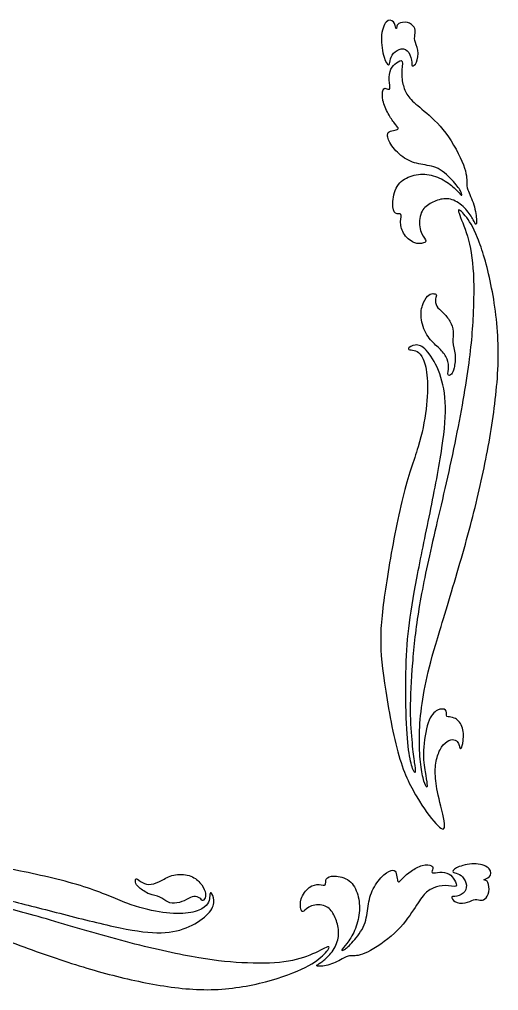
# Model space of a CAD drawing. Extents: x -9.5 to 9.2, y -1.7 to 27.8.
# Drawn here: x 2.85 to 9.2, y 0.06 to 12.93 of the extents above; entities that cross this region are included whole.
import ezdxf

# ---------------------------------------------------------------- set-up
doc = ezdxf.new("R2010")
doc.units = 0
doc.header["$MEASUREMENT"] = 0
doc.layers.add('LAYER_1', color=7, linetype='CONTINUOUS')

msp = doc.modelspace()

# ---------------------------------------------------------------- linework, layer by layer
at = {"layer": 'LAYER_1', "color": 250}
for points, knots in [([(8.05393, 12.36457), (8.05052, 12.39945), (8.03766, 12.45678), (8.01308, 12.49357), (8.01308, 12.49357), (7.9885, 12.53035), (7.95218, 12.5466), (7.91474, 12.54278), (7.91474, 12.54278), (7.8773, 12.53895), (7.83871, 12.51506), (7.81262, 12.48449), (7.81262, 12.48449), (7.78652, 12.45392), (7.77291, 12.41664), (7.76572, 12.3856), (7.76572, 12.3856), (7.75853, 12.35454), (7.75778, 12.32969), (7.74492, 12.33256), (7.74492, 12.33256), (7.73206, 12.33543), (7.70709, 12.36601), (7.68591, 12.43337), (7.68591, 12.43337), (7.66474, 12.50073), (7.64733, 12.60488), (7.65149, 12.69565), (7.65149, 12.69565), (7.65565, 12.78642), (7.68138, 12.86382), (7.7139, 12.8987), (7.7139, 12.8987), (7.74643, 12.93357), (7.78577, 12.92593), (7.80884, 12.90061), (7.80884, 12.90061), (7.83191, 12.87529), (7.83871, 12.83228), (7.84363, 12.81747), (7.84363, 12.81747), (7.84855, 12.80267), (7.85158, 12.81604), (7.85346, 12.83181), (7.85346, 12.83181), (7.85536, 12.84758), (7.85611, 12.86573), (7.88107, 12.8791), (7.88107, 12.8791), (7.90604, 12.89248), (7.95521, 12.90109), (7.9953, 12.89201), (7.9953, 12.89201), (8.03539, 12.88293), (8.06641, 12.85617), (8.08305, 12.83038), (8.08305, 12.83038), (8.09969, 12.80458), (8.10196, 12.77973), (8.09856, 12.75155), (8.09856, 12.75155), (8.09516, 12.72337), (8.08607, 12.69183), (8.09364, 12.65552), (8.09364, 12.65552), (8.1012, 12.61922), (8.12542, 12.57812), (8.13336, 12.52415), (8.13336, 12.52415), (8.1413, 12.47016), (8.13298, 12.40327), (8.11558, 12.36457), (8.11558, 12.36457), (8.09818, 12.32588), (8.0717, 12.31537), (8.06149, 12.31632), (8.06149, 12.31632), (8.05128, 12.31728), (8.05733, 12.3297), (8.05393, 12.36457)], [0, 0, 0, 0, 0.04761905, 0.04761905, 0.04761905, 0.04761905, 0.0952381, 0.0952381, 0.0952381, 0.0952381, 0.14285714, 0.14285714, 0.14285714, 0.14285714, 0.19047619, 0.19047619, 0.19047619, 0.19047619, 0.23809524, 0.23809524, 0.23809524, 0.23809524, 0.28571429, 0.28571429, 0.28571429, 0.28571429, 0.33333333, 0.33333333, 0.33333333, 0.33333333, 0.38095238, 0.38095238, 0.38095238, 0.38095238, 0.42857143, 0.42857143, 0.42857143, 0.42857143, 0.47619048, 0.47619048, 0.47619048, 0.47619048, 0.52380952, 0.52380952, 0.52380952, 0.52380952, 0.57142857, 0.57142857, 0.57142857, 0.57142857, 0.61904762, 0.61904762, 0.61904762, 0.61904762, 0.66666667, 0.66666667, 0.66666667, 0.66666667, 0.71428571, 0.71428571, 0.71428571, 0.71428571, 0.76190476, 0.76190476, 0.76190476, 0.76190476, 0.80952381, 0.80952381, 0.80952381, 0.80952381, 0.85714286, 0.85714286, 0.85714286, 0.85714286, 0.9047619, 0.9047619, 0.9047619, 0.9047619, 1, 1, 1, 1]), ([(8.91249, 10.27061), (8.9106, 10.31648), (8.90001, 10.3977), (8.87581, 10.47557), (8.87581, 10.47557), (8.8516, 10.55344), (8.81377, 10.62798), (8.79638, 10.67288), (8.79638, 10.67288), (8.77898, 10.71779), (8.78201, 10.73308), (8.78314, 10.77512), (8.78314, 10.77512), (8.78427, 10.81716), (8.78352, 10.88596), (8.73775, 11.00539), (8.73775, 11.00539), (8.69199, 11.12483), (8.60121, 11.29491), (8.50401, 11.42581), (8.50401, 11.42581), (8.40681, 11.55672), (8.30317, 11.64844), (8.21921, 11.71915), (8.21921, 11.71915), (8.13524, 11.78985), (8.07094, 11.83955), (8.0282, 11.88779), (8.0282, 11.88779), (7.98546, 11.93604), (7.96428, 11.98287), (7.94764, 12.0359), (7.94764, 12.0359), (7.931, 12.08893), (7.91889, 12.14817), (7.92003, 12.2141), (7.92003, 12.2141), (7.92116, 12.28002), (7.93554, 12.35265), (7.92571, 12.37749), (7.92571, 12.37749), (7.91587, 12.40233), (7.88183, 12.3794), (7.85158, 12.35694), (7.85158, 12.35694), (7.82132, 12.33449), (7.79484, 12.31251), (7.77782, 12.27334), (7.77782, 12.27334), (7.7608, 12.23416), (7.75323, 12.17779), (7.75474, 12.1281), (7.75474, 12.1281), (7.75626, 12.07842), (7.76685, 12.03542), (7.76345, 12.01774), (7.76345, 12.01774), (7.76004, 12.00007), (7.74264, 12.00771), (7.72411, 12.0144), (7.72411, 12.0144), (7.70558, 12.02109), (7.68591, 12.02682), (7.67419, 12.00055), (7.67419, 12.00055), (7.66246, 11.97427), (7.65868, 11.91598), (7.67116, 11.85674), (7.67116, 11.85674), (7.68364, 11.7975), (7.71239, 11.7373), (7.74113, 11.68523), (7.74113, 11.68523), (7.76987, 11.63316), (7.79863, 11.5892), (7.82283, 11.55815), (7.82283, 11.55815), (7.84703, 11.5271), (7.86671, 11.50894), (7.872, 11.49604), (7.872, 11.49604), (7.87729, 11.48314), (7.86821, 11.4755), (7.84779, 11.46929), (7.84779, 11.46929), (7.82737, 11.46308), (7.79559, 11.4583), (7.77139, 11.45018), (7.77139, 11.45018), (7.74718, 11.44206), (7.73054, 11.43059), (7.73092, 11.39906), (7.73092, 11.39906), (7.7313, 11.36753), (7.7487, 11.31593), (7.78879, 11.2586), (7.78879, 11.2586), (7.82888, 11.20128), (7.89166, 11.1382), (7.95899, 11.09474), (7.95899, 11.09474), (8.02631, 11.05126), (8.09818, 11.02737), (8.17306, 11.01304), (8.17306, 11.01304), (8.24795, 10.99871), (8.32587, 10.99393), (8.40189, 10.95476), (8.40189, 10.95476), (8.47791, 10.91558), (8.55205, 10.842), (8.605, 10.78324), (8.605, 10.78324), (8.65795, 10.72448), (8.68972, 10.68052), (8.7056, 10.64899), (8.7056, 10.64899), (8.72149, 10.61747), (8.72149, 10.59835), (8.70901, 10.60504), (8.70901, 10.60504), (8.69653, 10.61173), (8.67156, 10.64422), (8.63147, 10.68339), (8.63147, 10.68339), (8.59138, 10.72256), (8.53616, 10.76844), (8.47073, 10.80474), (8.47073, 10.80474), (8.40529, 10.84105), (8.32965, 10.86781), (8.254, 10.87688), (8.254, 10.87688), (8.17836, 10.88596), (8.10272, 10.87736), (8.03312, 10.85252), (8.03312, 10.85252), (7.96353, 10.82767), (7.89999, 10.78658), (7.8599, 10.72018), (7.8599, 10.72018), (7.8198, 10.65377), (7.80316, 10.56204), (7.80165, 10.49373), (7.80165, 10.49373), (7.80013, 10.42541), (7.81375, 10.3805), (7.83833, 10.36426), (7.83833, 10.36426), (7.86292, 10.34801), (7.89848, 10.36043), (7.90982, 10.34849), (7.90982, 10.34849), (7.92117, 10.33655), (7.90831, 10.30024), (7.90604, 10.25438), (7.90604, 10.25438), (7.90377, 10.20851), (7.91209, 10.15309), (7.94386, 10.10006), (7.94386, 10.10006), (7.97563, 10.04703), (8.03085, 9.99639), (8.08191, 9.97489), (8.08191, 9.97489), (8.13297, 9.9534), (8.17987, 9.96104), (8.20824, 9.97011), (8.20824, 9.97011), (8.2366, 9.97919), (8.24644, 9.98971), (8.23396, 10.01263), (8.23396, 10.01263), (8.22148, 10.03556), (8.18668, 10.07092), (8.16928, 10.13303), (8.16928, 10.13303), (8.15188, 10.19513), (8.15188, 10.284), (8.17155, 10.34706), (8.17155, 10.34706), (8.19122, 10.41012), (8.23056, 10.44739), (8.27783, 10.47892), (8.27783, 10.47892), (8.32511, 10.51044), (8.38033, 10.53625), (8.43707, 10.54819), (8.43707, 10.54819), (8.4938, 10.56013), (8.55205, 10.55822), (8.60954, 10.53481), (8.60954, 10.53481), (8.66702, 10.51141), (8.72376, 10.46649), (8.76876, 10.41729), (8.76876, 10.41729), (8.81377, 10.36808), (8.84706, 10.31457), (8.8671, 10.27826), (8.8671, 10.27826), (8.88715, 10.24195), (8.89396, 10.22284), (8.90076, 10.21855), (8.90076, 10.21855), (8.90757, 10.21424), (8.91438, 10.22475), (8.91249, 10.27061)], [0, 0, 0, 0, 0.01886792, 0.01886792, 0.01886792, 0.01886792, 0.03773585, 0.03773585, 0.03773585, 0.03773585, 0.05660377, 0.05660377, 0.05660377, 0.05660377, 0.0754717, 0.0754717, 0.0754717, 0.0754717, 0.09433962, 0.09433962, 0.09433962, 0.09433962, 0.11320755, 0.11320755, 0.11320755, 0.11320755, 0.13207547, 0.13207547, 0.13207547, 0.13207547, 0.1509434, 0.1509434, 0.1509434, 0.1509434, 0.16981132, 0.16981132, 0.16981132, 0.16981132, 0.18867925, 0.18867925, 0.18867925, 0.18867925, 0.20754717, 0.20754717, 0.20754717, 0.20754717, 0.22641509, 0.22641509, 0.22641509, 0.22641509, 0.24528302, 0.24528302, 0.24528302, 0.24528302, 0.26415094, 0.26415094, 0.26415094, 0.26415094, 0.28301887, 0.28301887, 0.28301887, 0.28301887, 0.30188679, 0.30188679, 0.30188679, 0.30188679, 0.32075472, 0.32075472, 0.32075472, 0.32075472, 0.33962264, 0.33962264, 0.33962264, 0.33962264, 0.35849057, 0.35849057, 0.35849057, 0.35849057, 0.37735849, 0.37735849, 0.37735849, 0.37735849, 0.39622642, 0.39622642, 0.39622642, 0.39622642, 0.41509434, 0.41509434, 0.41509434, 0.41509434, 0.43396226, 0.43396226, 0.43396226, 0.43396226, 0.45283019, 0.45283019, 0.45283019, 0.45283019, 0.47169811, 0.47169811, 0.47169811, 0.47169811, 0.49056604, 0.49056604, 0.49056604, 0.49056604, 0.50943396, 0.50943396, 0.50943396, 0.50943396, 0.52830189, 0.52830189, 0.52830189, 0.52830189, 0.54716981, 0.54716981, 0.54716981, 0.54716981, 0.56603774, 0.56603774, 0.56603774, 0.56603774, 0.58490566, 0.58490566, 0.58490566, 0.58490566, 0.60377358, 0.60377358, 0.60377358, 0.60377358, 0.62264151, 0.62264151, 0.62264151, 0.62264151, 0.64150943, 0.64150943, 0.64150943, 0.64150943, 0.66037736, 0.66037736, 0.66037736, 0.66037736, 0.67924528, 0.67924528, 0.67924528, 0.67924528, 0.69811321, 0.69811321, 0.69811321, 0.69811321, 0.71698113, 0.71698113, 0.71698113, 0.71698113, 0.73584906, 0.73584906, 0.73584906, 0.73584906, 0.75471698, 0.75471698, 0.75471698, 0.75471698, 0.77358491, 0.77358491, 0.77358491, 0.77358491, 0.79245283, 0.79245283, 0.79245283, 0.79245283, 0.81132075, 0.81132075, 0.81132075, 0.81132075, 0.83018868, 0.83018868, 0.83018868, 0.83018868, 0.8490566, 0.8490566, 0.8490566, 0.8490566, 0.86792453, 0.86792453, 0.86792453, 0.86792453, 0.88679245, 0.88679245, 0.88679245, 0.88679245, 0.90566038, 0.90566038, 0.90566038, 0.90566038, 0.9245283, 0.9245283, 0.9245283, 0.9245283, 0.94339623, 0.94339623, 0.94339623, 0.94339623, 0.96226415, 0.96226415, 0.96226415, 0.96226415, 1, 1, 1, 1]), ([(8.48927, 2.23777), (8.48851, 2.16849), (8.44161, 2.19525), (8.37202, 2.27121), (8.37202, 2.27121), (8.30242, 2.34717), (8.21013, 2.47234), (8.12012, 2.62331), (8.12012, 2.62331), (8.0301, 2.77428), (7.94235, 2.95106), (7.86785, 3.22193), (7.86785, 3.22193), (7.79334, 3.49282), (7.73206, 3.85782), (7.69235, 4.133), (7.69235, 4.133), (7.65263, 4.40818), (7.63448, 4.59355), (7.64317, 4.81379), (7.64317, 4.81379), (7.65187, 5.03403), (7.68743, 5.28915), (7.73962, 5.60685), (7.73962, 5.60685), (7.79182, 5.92456), (7.86066, 6.30485), (7.93328, 6.59436), (7.93328, 6.59436), (8.00589, 6.88387), (8.0823, 7.08262), (8.13676, 7.26416), (8.13676, 7.26416), (8.19122, 7.44571), (8.22375, 7.61005), (8.24266, 7.76437), (8.24266, 7.76437), (8.26157, 7.91868), (8.26687, 8.06296), (8.25893, 8.17618), (8.25893, 8.17618), (8.25099, 8.28941), (8.22981, 8.37158), (8.20485, 8.42795), (8.20485, 8.42795), (8.17988, 8.48432), (8.15113, 8.5149), (8.12352, 8.53067), (8.12352, 8.53067), (8.09591, 8.54643), (8.06944, 8.54739), (8.04561, 8.55026), (8.04561, 8.55026), (8.02178, 8.55313), (8.0006, 8.5579), (8.0093, 8.57271), (8.0093, 8.57271), (8.018, 8.58752), (8.05657, 8.61236), (8.09969, 8.61619), (8.09969, 8.61619), (8.14281, 8.62001), (8.19047, 8.60281), (8.24456, 8.54644), (8.24456, 8.54644), (8.29864, 8.49007), (8.35916, 8.39452), (8.40643, 8.27795), (8.40643, 8.27795), (8.45371, 8.16138), (8.48776, 8.02378), (8.49721, 7.85896), (8.49721, 7.85896), (8.50666, 7.69414), (8.49153, 7.50207), (8.45409, 7.25269), (8.45409, 7.25269), (8.41664, 7.00331), (8.35688, 6.69659), (8.29524, 6.3918), (8.29524, 6.3918), (8.23358, 6.08699), (8.17004, 5.7841), (8.12088, 5.52612), (8.12088, 5.52612), (8.07171, 5.26813), (8.03691, 5.05505), (8.01384, 4.8587), (8.01384, 4.8587), (7.99076, 4.66235), (7.97942, 4.48271), (7.97526, 4.26534), (7.97526, 4.26534), (7.9711, 4.04797), (7.97413, 3.79284), (7.98282, 3.59745), (7.98282, 3.59745), (7.99152, 3.40205), (8.0059, 3.26636), (8.02367, 3.16651), (8.02367, 3.16651), (8.04144, 3.06666), (8.06263, 3.00264), (8.07662, 2.97207), (8.07662, 2.97207), (8.09062, 2.94149), (8.09743, 2.94436), (8.09856, 2.96395), (8.09856, 2.96395), (8.09969, 2.98353), (8.09515, 3.01985), (8.08721, 3.08004), (8.08721, 3.08004), (8.07926, 3.14024), (8.06792, 3.22432), (8.05657, 3.33898), (8.05657, 3.33898), (8.04523, 3.45364), (8.03388, 3.59888), (8.0335, 3.77803), (8.0335, 3.77803), (8.03312, 3.95719), (8.04372, 4.17026), (8.06187, 4.39672), (8.06187, 4.39672), (8.08002, 4.62317), (8.10575, 4.86301), (8.14848, 5.12338), (8.14848, 5.12338), (8.19122, 5.38375), (8.25098, 5.66467), (8.33003, 6.01007), (8.33003, 6.01007), (8.40908, 6.35548), (8.50742, 6.7654), (8.59214, 7.16479), (8.59214, 7.16479), (8.67686, 7.56419), (8.74797, 7.95308), (8.79335, 8.26601), (8.79335, 8.26601), (8.83874, 8.57893), (8.85842, 8.8159), (8.86825, 9.05094), (8.86825, 9.05094), (8.87809, 9.28599), (8.87809, 9.51913), (8.85917, 9.70593), (8.85917, 9.70593), (8.84026, 9.89273), (8.80244, 10.03319), (8.76083, 10.15167), (8.76083, 10.15167), (8.71923, 10.27015), (8.67384, 10.36666), (8.67271, 10.39676), (8.67271, 10.39676), (8.67157, 10.42686), (8.71469, 10.39055), (8.76348, 10.33036), (8.76348, 10.33036), (8.81227, 10.27016), (8.86673, 10.18607), (8.92649, 10.03702), (8.92649, 10.03702), (8.98625, 9.88796), (9.05131, 9.67393), (9.1035, 9.41977), (9.1035, 9.41977), (9.15569, 9.1656), (9.19504, 8.87131), (9.19995, 8.57224), (9.19995, 8.57224), (9.20487, 8.27317), (9.17536, 7.96932), (9.13225, 7.66738), (9.13225, 7.66738), (9.08913, 7.36545), (9.03239, 7.06541), (8.96205, 6.75536), (8.96205, 6.75536), (8.8917, 6.4453), (8.80773, 6.12521), (8.71129, 5.7884), (8.71129, 5.7884), (8.61484, 5.45159), (8.50591, 5.09805), (8.4261, 4.83195), (8.4261, 4.83195), (8.3463, 4.56584), (8.29561, 4.38716), (8.25704, 4.21947), (8.25704, 4.21947), (8.21846, 4.05178), (8.19198, 3.89508), (8.1761, 3.75367), (8.1761, 3.75367), (8.16021, 3.61225), (8.15491, 3.48612), (8.15528, 3.36956), (8.15528, 3.36956), (8.15567, 3.25299), (8.16172, 3.14596), (8.17269, 3.05376), (8.17269, 3.05376), (8.18366, 2.96156), (8.19955, 2.88416), (8.2143, 2.834), (8.2143, 2.834), (8.22904, 2.78384), (8.24266, 2.76091), (8.25023, 2.75566), (8.25023, 2.75566), (8.25779, 2.7504), (8.2593, 2.76282), (8.25515, 2.79626), (8.25515, 2.79626), (8.25098, 2.8297), (8.24114, 2.88417), (8.22942, 2.95678), (8.22942, 2.95678), (8.2177, 3.0294), (8.20408, 3.12018), (8.209, 3.2401), (8.209, 3.2401), (8.21392, 3.36001), (8.23737, 3.50907), (8.27178, 3.607), (8.27178, 3.607), (8.3062, 3.70494), (8.35159, 3.75176), (8.39546, 3.77373), (8.39546, 3.77373), (8.43933, 3.79571), (8.4817, 3.79284), (8.50061, 3.77517), (8.50061, 3.77517), (8.51952, 3.75749), (8.51498, 3.725), (8.51535, 3.70685), (8.51535, 3.70685), (8.51574, 3.68869), (8.52104, 3.68486), (8.53767, 3.68439), (8.53767, 3.68439), (8.55431, 3.68391), (8.58231, 3.68679), (8.61786, 3.66959), (8.61786, 3.66959), (8.65341, 3.65239), (8.69653, 3.61512), (8.71847, 3.55875), (8.71847, 3.55875), (8.7404, 3.50237), (8.74116, 3.42688), (8.73549, 3.37147), (8.73549, 3.37147), (8.72982, 3.31605), (8.71771, 3.28069), (8.70826, 3.26923), (8.70826, 3.26923), (8.69881, 3.25776), (8.69199, 3.27019), (8.68745, 3.28452), (8.68745, 3.28452), (8.68292, 3.29885), (8.68065, 3.3151), (8.67309, 3.3323), (8.67309, 3.3323), (8.66552, 3.3495), (8.65266, 3.36765), (8.6311, 3.37719), (8.6311, 3.37719), (8.60955, 3.38675), (8.57928, 3.38771), (8.54638, 3.37242), (8.54638, 3.37242), (8.51347, 3.35713), (8.47792, 3.3256), (8.44879, 3.28261), (8.44879, 3.28261), (8.41967, 3.23961), (8.39698, 3.18513), (8.38261, 3.12112), (8.38261, 3.12112), (8.36823, 3.0571), (8.36218, 2.98353), (8.36634, 2.90136), (8.36634, 2.90136), (8.3705, 2.81919), (8.38487, 2.72841), (8.41475, 2.60038), (8.41475, 2.60038), (8.44464, 2.47234), (8.49002, 2.30704), (8.48927, 2.23777)], [0, 0, 0, 0, 0.01333333, 0.01333333, 0.01333333, 0.01333333, 0.02666667, 0.02666667, 0.02666667, 0.02666667, 0.04, 0.04, 0.04, 0.04, 0.05333333, 0.05333333, 0.05333333, 0.05333333, 0.06666667, 0.06666667, 0.06666667, 0.06666667, 0.08, 0.08, 0.08, 0.08, 0.09333333, 0.09333333, 0.09333333, 0.09333333, 0.10666667, 0.10666667, 0.10666667, 0.10666667, 0.12, 0.12, 0.12, 0.12, 0.13333333, 0.13333333, 0.13333333, 0.13333333, 0.14666667, 0.14666667, 0.14666667, 0.14666667, 0.16, 0.16, 0.16, 0.16, 0.17333333, 0.17333333, 0.17333333, 0.17333333, 0.18666667, 0.18666667, 0.18666667, 0.18666667, 0.2, 0.2, 0.2, 0.2, 0.21333333, 0.21333333, 0.21333333, 0.21333333, 0.22666667, 0.22666667, 0.22666667, 0.22666667, 0.24, 0.24, 0.24, 0.24, 0.25333333, 0.25333333, 0.25333333, 0.25333333, 0.26666667, 0.26666667, 0.26666667, 0.26666667, 0.28, 0.28, 0.28, 0.28, 0.29333333, 0.29333333, 0.29333333, 0.29333333, 0.30666667, 0.30666667, 0.30666667, 0.30666667, 0.32, 0.32, 0.32, 0.32, 0.33333333, 0.33333333, 0.33333333, 0.33333333, 0.34666667, 0.34666667, 0.34666667, 0.34666667, 0.36, 0.36, 0.36, 0.36, 0.37333333, 0.37333333, 0.37333333, 0.37333333, 0.38666667, 0.38666667, 0.38666667, 0.38666667, 0.4, 0.4, 0.4, 0.4, 0.41333333, 0.41333333, 0.41333333, 0.41333333, 0.42666667, 0.42666667, 0.42666667, 0.42666667, 0.44, 0.44, 0.44, 0.44, 0.45333333, 0.45333333, 0.45333333, 0.45333333, 0.46666667, 0.46666667, 0.46666667, 0.46666667, 0.48, 0.48, 0.48, 0.48, 0.49333333, 0.49333333, 0.49333333, 0.49333333, 0.50666667, 0.50666667, 0.50666667, 0.50666667, 0.52, 0.52, 0.52, 0.52, 0.53333333, 0.53333333, 0.53333333, 0.53333333, 0.54666667, 0.54666667, 0.54666667, 0.54666667, 0.56, 0.56, 0.56, 0.56, 0.57333333, 0.57333333, 0.57333333, 0.57333333, 0.58666667, 0.58666667, 0.58666667, 0.58666667, 0.6, 0.6, 0.6, 0.6, 0.61333333, 0.61333333, 0.61333333, 0.61333333, 0.62666667, 0.62666667, 0.62666667, 0.62666667, 0.64, 0.64, 0.64, 0.64, 0.65333333, 0.65333333, 0.65333333, 0.65333333, 0.66666667, 0.66666667, 0.66666667, 0.66666667, 0.68, 0.68, 0.68, 0.68, 0.69333333, 0.69333333, 0.69333333, 0.69333333, 0.70666667, 0.70666667, 0.70666667, 0.70666667, 0.72, 0.72, 0.72, 0.72, 0.73333333, 0.73333333, 0.73333333, 0.73333333, 0.74666667, 0.74666667, 0.74666667, 0.74666667, 0.76, 0.76, 0.76, 0.76, 0.77333333, 0.77333333, 0.77333333, 0.77333333, 0.78666667, 0.78666667, 0.78666667, 0.78666667, 0.8, 0.8, 0.8, 0.8, 0.81333333, 0.81333333, 0.81333333, 0.81333333, 0.82666667, 0.82666667, 0.82666667, 0.82666667, 0.84, 0.84, 0.84, 0.84, 0.85333333, 0.85333333, 0.85333333, 0.85333333, 0.86666667, 0.86666667, 0.86666667, 0.86666667, 0.88, 0.88, 0.88, 0.88, 0.89333333, 0.89333333, 0.89333333, 0.89333333, 0.90666667, 0.90666667, 0.90666667, 0.90666667, 0.92, 0.92, 0.92, 0.92, 0.93333333, 0.93333333, 0.93333333, 0.93333333, 0.94666667, 0.94666667, 0.94666667, 0.94666667, 0.96, 0.96, 0.96, 0.96, 0.97333333, 0.97333333, 0.97333333, 0.97333333, 1, 1, 1, 1]), ([(8.61578, 8.31211), (8.62507, 8.35768), (8.63275, 8.42747), (8.62717, 8.48973), (8.62717, 8.48973), (8.62158, 8.552), (8.60274, 8.60675), (8.59897, 8.65649), (8.59897, 8.65649), (8.5952, 8.70623), (8.6065, 8.75099), (8.60425, 8.79623), (8.60425, 8.79623), (8.60199, 8.84146), (8.58617, 8.8872), (8.56025, 8.9307), (8.56025, 8.9307), (8.53432, 8.9742), (8.49828, 9.01547), (8.46547, 9.04729), (8.46547, 9.04729), (8.43264, 9.07912), (8.40302, 9.1015), (8.38597, 9.13158), (8.38597, 9.13158), (8.36892, 9.16166), (8.36443, 9.19946), (8.36804, 9.22659), (8.36804, 9.22659), (8.37165, 9.25373), (8.38338, 9.27022), (8.37899, 9.28144), (8.37899, 9.28144), (8.37461, 9.29265), (8.35412, 9.29859), (8.33235, 9.29728), (8.33235, 9.29728), (8.31059, 9.29598), (8.28753, 9.28743), (8.26294, 9.26203), (8.26294, 9.26203), (8.23834, 9.23663), (8.2122, 9.19435), (8.19505, 9.14083), (8.19505, 9.14083), (8.1779, 9.08732), (8.16974, 9.02255), (8.18225, 8.948), (8.18225, 8.948), (8.19477, 8.87344), (8.22796, 8.78907), (8.26932, 8.72706), (8.26932, 8.72706), (8.31069, 8.66505), (8.36023, 8.62537), (8.40334, 8.58559), (8.40334, 8.58559), (8.44645, 8.54581), (8.48314, 8.50594), (8.50706, 8.46273), (8.50706, 8.46273), (8.53098, 8.41954), (8.54213, 8.37301), (8.54178, 8.32803), (8.54178, 8.32803), (8.54143, 8.28304), (8.52956, 8.23958), (8.5348, 8.22248), (8.5348, 8.22248), (8.54004, 8.20537), (8.56238, 8.21461), (8.57899, 8.22989), (8.57899, 8.22989), (8.5956, 8.24519), (8.6065, 8.26654), (8.61578, 8.31211)], [0, 0, 0, 0, 0.05, 0.05, 0.05, 0.05, 0.1, 0.1, 0.1, 0.1, 0.15, 0.15, 0.15, 0.15, 0.2, 0.2, 0.2, 0.2, 0.25, 0.25, 0.25, 0.25, 0.3, 0.3, 0.3, 0.3, 0.35, 0.35, 0.35, 0.35, 0.4, 0.4, 0.4, 0.4, 0.45, 0.45, 0.45, 0.45, 0.5, 0.5, 0.5, 0.5, 0.55, 0.55, 0.55, 0.55, 0.6, 0.6, 0.6, 0.6, 0.65, 0.65, 0.65, 0.65, 0.7, 0.7, 0.7, 0.7, 0.75, 0.75, 0.75, 0.75, 0.8, 0.8, 0.8, 0.8, 0.85, 0.85, 0.85, 0.85, 0.9, 0.9, 0.9, 0.9, 1, 1, 1, 1]), ([(-0.00163, 0.46402), (-0.00489, 0.40862), (-0.00326, 0.34343), (0.01547, 0.28884), (0.01547, 0.28884), (0.03421, 0.23426), (0.07007, 0.19025), (0.10225, 0.154), (0.10225, 0.154), (0.13443, 0.11774), (0.16295, 0.08922), (0.1711, 0.07374), (0.1711, 0.07374), (0.17925, 0.05826), (0.16702, 0.05581), (0.14177, 0.06477), (0.14177, 0.06477), (0.11651, 0.07374), (0.07821, 0.09411), (0.03584, 0.1324), (0.03584, 0.1324), (-0.00652, 0.17069), (-0.05297, 0.22692), (-0.08067, 0.30066), (-0.08067, 0.30066), (-0.10837, 0.3744), (-0.11734, 0.46565), (-0.11612, 0.54916), (-0.11612, 0.54916), (-0.1149, 0.63268), (-0.10348, 0.70845), (-0.08638, 0.7716), (-0.08638, 0.7716), (-0.06927, 0.83474), (-0.04645, 0.88527), (0.01832, 0.96022), (0.01832, 0.96022), (0.0831, 1.03518), (0.18984, 1.13459), (0.31858, 1.23154), (0.31858, 1.23154), (0.44732, 1.3285), (0.59806, 1.42302), (0.82905, 1.50327), (0.82905, 1.50327), (1.06005, 1.58353), (1.37131, 1.64953), (1.60597, 1.6923), (1.60597, 1.6923), (1.84063, 1.73508), (1.9987, 1.75463), (2.18651, 1.74527), (2.18651, 1.74527), (2.37433, 1.7359), (2.59188, 1.6976), (2.8628, 1.64138), (2.8628, 1.64138), (3.13372, 1.58516), (3.45802, 1.51101), (3.7049, 1.43279), (3.7049, 1.43279), (3.95178, 1.35458), (4.12127, 1.27228), (4.27608, 1.21362), (4.27608, 1.21362), (4.43089, 1.15496), (4.57104, 1.11992), (4.70262, 1.09955), (4.70262, 1.09955), (4.83421, 1.07918), (4.95725, 1.07348), (5.0538, 1.08203), (5.0538, 1.08203), (5.15036, 1.09058), (5.22043, 1.1134), (5.2685, 1.14029), (5.2685, 1.14029), (5.31657, 1.16717), (5.34265, 1.19814), (5.3561, 1.22788), (5.3561, 1.22788), (5.36954, 1.25762), (5.37035, 1.28614), (5.3728, 1.3118), (5.3728, 1.3118), (5.37524, 1.33746), (5.37932, 1.36028), (5.39194, 1.35092), (5.39194, 1.35092), (5.40457, 1.34154), (5.42576, 1.29998), (5.42902, 1.25354), (5.42902, 1.25354), (5.43228, 1.2071), (5.41761, 1.15577), (5.36954, 1.09752), (5.36954, 1.09752), (5.32147, 1.03926), (5.23998, 0.97407), (5.14058, 0.92315), (5.14058, 0.92315), (5.04118, 0.87223), (4.92384, 0.83556), (4.78329, 0.82537), (4.78329, 0.82537), (4.64274, 0.81519), (4.47896, 0.83149), (4.2663, 0.87182), (4.2663, 0.87182), (4.05363, 0.91215), (3.79208, 0.97652), (3.53216, 1.04292), (3.53216, 1.04292), (3.27224, 1.10932), (3.01395, 1.17777), (2.79395, 1.23073), (2.79395, 1.23073), (2.57395, 1.28368), (2.39225, 1.32117), (2.22481, 1.34602), (2.22481, 1.34602), (2.05737, 1.37087), (1.90419, 1.38309), (1.71882, 1.38757), (1.71882, 1.38757), (1.53346, 1.39206), (1.3159, 1.3888), (1.14927, 1.37943), (1.14927, 1.37943), (0.98264, 1.37006), (0.86694, 1.35458), (0.7818, 1.33543), (0.7818, 1.33543), (0.69665, 1.31628), (0.64205, 1.29346), (0.61598, 1.27839), (0.61598, 1.27839), (0.58991, 1.26332), (0.59235, 1.25599), (0.60906, 1.25477), (0.60906, 1.25477), (0.62576, 1.25354), (0.65673, 1.25843), (0.70806, 1.26698), (0.70806, 1.26698), (0.75939, 1.27554), (0.83109, 1.28776), (0.92886, 1.29998), (0.92886, 1.29998), (1.02664, 1.3122), (1.1505, 1.32443), (1.30327, 1.32484), (1.30327, 1.32484), (1.45605, 1.32525), (1.63775, 1.31383), (1.83085, 1.29428), (1.83085, 1.29428), (2.02396, 1.27473), (2.22848, 1.24702), (2.45051, 1.20099), (2.45051, 1.20099), (2.67254, 1.15496), (2.9121, 1.09059), (3.20665, 1.00545), (3.20665, 1.00545), (3.5012, 0.9203), (3.85075, 0.81438), (4.19134, 0.72312), (4.19134, 0.72312), (4.53192, 0.63187), (4.86355, 0.55527), (5.13039, 0.50639), (5.13039, 0.50639), (5.39724, 0.4575), (5.59932, 0.43631), (5.79975, 0.42572), (5.79975, 0.42572), (6.00019, 0.41513), (6.19901, 0.41513), (6.3583, 0.4355), (6.3583, 0.4355), (6.51759, 0.45587), (6.63737, 0.49662), (6.73841, 0.54143), (6.73841, 0.54143), (6.83944, 0.58624), (6.92174, 0.63513), (6.94741, 0.63634), (6.94741, 0.63634), (6.97308, 0.63757), (6.94211, 0.59112), (6.89078, 0.53858), (6.89078, 0.53858), (6.83945, 0.48602), (6.76774, 0.42735), (6.64063, 0.36299), (6.64063, 0.36299), (6.51352, 0.29862), (6.33101, 0.22855), (6.11427, 0.17233), (6.11427, 0.17233), (5.89753, 0.11611), (5.64657, 0.07374), (5.39154, 0.06844), (5.39154, 0.06844), (5.13651, 0.06314), (4.8774, 0.09493), (4.61992, 0.14137), (4.61992, 0.14137), (4.36245, 0.18781), (4.10659, 0.24892), (3.84219, 0.32469), (3.84219, 0.32469), (3.57779, 0.40047), (3.30483, 0.49091), (3.01761, 0.59479), (3.01761, 0.59479), (2.7304, 0.69868), (2.42892, 0.81601), (2.202, 0.90196), (2.202, 0.90196), (1.97508, 0.98792), (1.82271, 1.04252), (1.67971, 1.08407), (1.67971, 1.08407), (1.53672, 1.12562), (1.40308, 1.15414), (1.28249, 1.17125), (1.28249, 1.17125), (1.1619, 1.18836), (1.05435, 1.19406), (0.95494, 1.19366), (0.95494, 1.19366), (0.85553, 1.19325), (0.76428, 1.18673), (0.68565, 1.17492), (0.68565, 1.17492), (0.60702, 1.16311), (0.54102, 1.14599), (0.49825, 1.1301), (0.49825, 1.1301), (0.45547, 1.11422), (0.43591, 1.09955), (0.43143, 1.0914), (0.43143, 1.0914), (0.42695, 1.08325), (0.43754, 1.08162), (0.46606, 1.0861), (0.46606, 1.0861), (0.49458, 1.09059), (0.54102, 1.10118), (0.60295, 1.11381), (0.60295, 1.11381), (0.66487, 1.12643), (0.74228, 1.14111), (0.84454, 1.13581), (0.84454, 1.13581), (0.94679, 1.13051), (1.07391, 1.10525), (1.15742, 1.06818), (1.15742, 1.06818), (1.24094, 1.03111), (1.28086, 0.98222), (1.2996, 0.93497), (1.2996, 0.93497), (1.31834, 0.88771), (1.3159, 0.84208), (1.30082, 0.82171), (1.30082, 0.82171), (1.28575, 0.80134), (1.25804, 0.80623), (1.24257, 0.80582), (1.24257, 0.80582), (1.22708, 0.80541), (1.22382, 0.79971), (1.22342, 0.78179), (1.22342, 0.78179), (1.22301, 0.76386), (1.22545, 0.73371), (1.21079, 0.69542), (1.21079, 0.69542), (1.19612, 0.65713), (1.16434, 0.61068), (1.11627, 0.58706), (1.11627, 0.58706), (1.0682, 0.56343), (1.00383, 0.56261), (0.95657, 0.56872), (0.95657, 0.56872), (0.90931, 0.57483), (0.87916, 0.58787), (0.86939, 0.59805), (0.86939, 0.59805), (0.85961, 0.60824), (0.8702, 0.61557), (0.88242, 0.62046), (0.88242, 0.62046), (0.89465, 0.62535), (0.9085, 0.62779), (0.92316, 0.63593), (0.92316, 0.63593), (0.93783, 0.64408), (0.95332, 0.65794), (0.96146, 0.68115), (0.96146, 0.68115), (0.96961, 0.70437), (0.97042, 0.73697), (0.95739, 0.77241), (0.95739, 0.77241), (0.94435, 0.80785), (0.91746, 0.84615), (0.88079, 0.87752), (0.88079, 0.87752), (0.84413, 0.90889), (0.79768, 0.93334), (0.74309, 0.94881), (0.74309, 0.94881), (0.6885, 0.96429), (0.62576, 0.97081), (0.55569, 0.96633), (0.55569, 0.96633), (0.48561, 0.96186), (0.40821, 0.94637), (0.33651, 0.92071), (0.33651, 0.92071), (0.26481, 0.89504), (0.1988, 0.85919), (0.14666, 0.80582), (0.14666, 0.80582), (0.09451, 0.75245), (0.05621, 0.68156), (0.03299, 0.62331), (0.03299, 0.62331), (0.00977, 0.56506), (0.00162, 0.51942), (-0.00163, 0.46402)], [0, 0, 0, 0, 0.01176471, 0.01176471, 0.01176471, 0.01176471, 0.02352941, 0.02352941, 0.02352941, 0.02352941, 0.03529412, 0.03529412, 0.03529412, 0.03529412, 0.04705882, 0.04705882, 0.04705882, 0.04705882, 0.05882353, 0.05882353, 0.05882353, 0.05882353, 0.07058824, 0.07058824, 0.07058824, 0.07058824, 0.08235294, 0.08235294, 0.08235294, 0.08235294, 0.09411765, 0.09411765, 0.09411765, 0.09411765, 0.10588235, 0.10588235, 0.10588235, 0.10588235, 0.11764706, 0.11764706, 0.11764706, 0.11764706, 0.12941176, 0.12941176, 0.12941176, 0.12941176, 0.14117647, 0.14117647, 0.14117647, 0.14117647, 0.15294118, 0.15294118, 0.15294118, 0.15294118, 0.16470588, 0.16470588, 0.16470588, 0.16470588, 0.17647059, 0.17647059, 0.17647059, 0.17647059, 0.18823529, 0.18823529, 0.18823529, 0.18823529, 0.2, 0.2, 0.2, 0.2, 0.21176471, 0.21176471, 0.21176471, 0.21176471, 0.22352941, 0.22352941, 0.22352941, 0.22352941, 0.23529412, 0.23529412, 0.23529412, 0.23529412, 0.24705882, 0.24705882, 0.24705882, 0.24705882, 0.25882353, 0.25882353, 0.25882353, 0.25882353, 0.27058824, 0.27058824, 0.27058824, 0.27058824, 0.28235294, 0.28235294, 0.28235294, 0.28235294, 0.29411765, 0.29411765, 0.29411765, 0.29411765, 0.30588235, 0.30588235, 0.30588235, 0.30588235, 0.31764706, 0.31764706, 0.31764706, 0.31764706, 0.32941176, 0.32941176, 0.32941176, 0.32941176, 0.34117647, 0.34117647, 0.34117647, 0.34117647, 0.35294118, 0.35294118, 0.35294118, 0.35294118, 0.36470588, 0.36470588, 0.36470588, 0.36470588, 0.37647059, 0.37647059, 0.37647059, 0.37647059, 0.38823529, 0.38823529, 0.38823529, 0.38823529, 0.4, 0.4, 0.4, 0.4, 0.41176471, 0.41176471, 0.41176471, 0.41176471, 0.42352941, 0.42352941, 0.42352941, 0.42352941, 0.43529412, 0.43529412, 0.43529412, 0.43529412, 0.44705882, 0.44705882, 0.44705882, 0.44705882, 0.45882353, 0.45882353, 0.45882353, 0.45882353, 0.47058824, 0.47058824, 0.47058824, 0.47058824, 0.48235294, 0.48235294, 0.48235294, 0.48235294, 0.49411765, 0.49411765, 0.49411765, 0.49411765, 0.50588235, 0.50588235, 0.50588235, 0.50588235, 0.51764706, 0.51764706, 0.51764706, 0.51764706, 0.52941176, 0.52941176, 0.52941176, 0.52941176, 0.54117647, 0.54117647, 0.54117647, 0.54117647, 0.55294118, 0.55294118, 0.55294118, 0.55294118, 0.56470588, 0.56470588, 0.56470588, 0.56470588, 0.57647059, 0.57647059, 0.57647059, 0.57647059, 0.58823529, 0.58823529, 0.58823529, 0.58823529, 0.6, 0.6, 0.6, 0.6, 0.61176471, 0.61176471, 0.61176471, 0.61176471, 0.62352941, 0.62352941, 0.62352941, 0.62352941, 0.63529412, 0.63529412, 0.63529412, 0.63529412, 0.64705882, 0.64705882, 0.64705882, 0.64705882, 0.65882353, 0.65882353, 0.65882353, 0.65882353, 0.67058824, 0.67058824, 0.67058824, 0.67058824, 0.68235294, 0.68235294, 0.68235294, 0.68235294, 0.69411765, 0.69411765, 0.69411765, 0.69411765, 0.70588235, 0.70588235, 0.70588235, 0.70588235, 0.71764706, 0.71764706, 0.71764706, 0.71764706, 0.72941176, 0.72941176, 0.72941176, 0.72941176, 0.74117647, 0.74117647, 0.74117647, 0.74117647, 0.75294118, 0.75294118, 0.75294118, 0.75294118, 0.76470588, 0.76470588, 0.76470588, 0.76470588, 0.77647059, 0.77647059, 0.77647059, 0.77647059, 0.78823529, 0.78823529, 0.78823529, 0.78823529, 0.8, 0.8, 0.8, 0.8, 0.81176471, 0.81176471, 0.81176471, 0.81176471, 0.82352941, 0.82352941, 0.82352941, 0.82352941, 0.83529412, 0.83529412, 0.83529412, 0.83529412, 0.84705882, 0.84705882, 0.84705882, 0.84705882, 0.85882353, 0.85882353, 0.85882353, 0.85882353, 0.87058824, 0.87058824, 0.87058824, 0.87058824, 0.88235294, 0.88235294, 0.88235294, 0.88235294, 0.89411765, 0.89411765, 0.89411765, 0.89411765, 0.90588235, 0.90588235, 0.90588235, 0.90588235, 0.91764706, 0.91764706, 0.91764706, 0.91764706, 0.92941176, 0.92941176, 0.92941176, 0.92941176, 0.94117647, 0.94117647, 0.94117647, 0.94117647, 0.95294118, 0.95294118, 0.95294118, 0.95294118, 0.96470588, 0.96470588, 0.96470588, 0.96470588, 0.97647059, 0.97647059, 0.97647059, 0.97647059, 1, 1, 1, 1]), ([(6.83983, 0.37807), (6.87895, 0.3801), (6.94821, 0.39151), (7.01461, 0.41758), (7.01461, 0.41758), (7.08102, 0.44365), (7.14458, 0.4844), (7.18287, 0.50313), (7.18287, 0.50313), (7.22116, 0.52187), (7.23421, 0.51862), (7.27005, 0.5174), (7.27005, 0.5174), (7.3059, 0.51617), (7.36458, 0.51699), (7.46642, 0.56628), (7.46642, 0.56628), (7.56827, 0.61557), (7.71331, 0.71335), (7.82493, 0.81805), (7.82493, 0.81805), (7.93656, 0.92274), (8.01478, 1.03437), (8.07508, 1.12481), (8.07508, 1.12481), (8.13537, 1.21525), (8.17775, 1.28451), (8.21889, 1.33055), (8.21889, 1.33055), (8.26004, 1.37658), (8.29997, 1.3994), (8.34518, 1.41732), (8.34518, 1.41732), (8.39041, 1.43524), (8.44093, 1.44829), (8.49715, 1.44707), (8.49715, 1.44707), (8.55337, 1.44584), (8.61529, 1.43035), (8.63648, 1.44095), (8.63648, 1.44095), (8.65767, 1.45154), (8.6381, 1.48821), (8.61896, 1.52079), (8.61896, 1.52079), (8.59981, 1.55339), (8.58107, 1.58191), (8.54767, 1.60024), (8.54767, 1.60024), (8.51426, 1.61857), (8.46618, 1.62672), (8.42382, 1.62509), (8.42382, 1.62509), (8.38145, 1.62346), (8.34477, 1.61205), (8.3297, 1.61571), (8.3297, 1.61571), (8.31463, 1.61938), (8.32115, 1.63813), (8.32685, 1.65809), (8.32685, 1.65809), (8.33256, 1.67805), (8.33745, 1.69924), (8.31504, 1.71186), (8.31504, 1.71186), (8.29264, 1.72449), (8.24292, 1.72857), (8.19241, 1.71512), (8.19241, 1.71512), (8.14189, 1.70168), (8.09056, 1.67071), (8.04616, 1.63975), (8.04616, 1.63975), (8.00175, 1.6088), (7.96426, 1.57783), (7.93779, 1.55176), (7.93779, 1.55176), (7.91131, 1.52569), (7.89582, 1.5045), (7.88482, 1.4988), (7.88482, 1.4988), (7.87382, 1.4931), (7.86731, 1.50287), (7.86201, 1.52487), (7.86201, 1.52487), (7.85671, 1.54687), (7.85264, 1.58109), (7.84571, 1.60716), (7.84571, 1.60716), (7.83879, 1.63324), (7.82901, 1.65116), (7.80212, 1.65076), (7.80212, 1.65076), (7.77523, 1.65035), (7.73123, 1.63161), (7.68235, 1.58843), (7.68235, 1.58843), (7.63346, 1.54524), (7.57967, 1.47761), (7.54261, 1.4051), (7.54261, 1.4051), (7.50553, 1.33259), (7.48516, 1.25518), (7.47294, 1.17451), (7.47294, 1.17451), (7.46072, 1.09385), (7.45664, 1.00993), (7.42324, 0.92805), (7.42324, 0.92805), (7.38983, 0.84616), (7.32709, 0.76631), (7.27698, 0.70927), (7.27698, 0.70927), (7.22687, 0.65224), (7.18938, 0.61801), (7.1625, 0.60091), (7.1625, 0.60091), (7.13561, 0.5838), (7.11931, 0.5838), (7.12502, 0.59724), (7.12502, 0.59724), (7.13072, 0.61069), (7.15843, 0.63758), (7.19183, 0.68076), (7.19183, 0.68076), (7.22524, 0.72394), (7.26436, 0.78342), (7.29531, 0.8539), (7.29531, 0.8539), (7.32627, 0.92438), (7.34909, 1.00586), (7.35683, 1.08733), (7.35683, 1.08733), (7.36457, 1.16881), (7.35724, 1.25029), (7.33606, 1.32525), (7.33606, 1.32525), (7.31487, 1.40021), (7.27983, 1.46865), (7.2232, 1.51183), (7.2232, 1.51183), (7.16657, 1.55502), (7.08835, 1.57294), (7.0301, 1.57457), (7.0301, 1.57457), (6.97184, 1.5762), (6.93354, 1.56154), (6.91969, 1.53506), (6.91969, 1.53506), (6.90584, 1.50858), (6.91643, 1.47028), (6.90625, 1.45806), (6.90625, 1.45806), (6.89606, 1.44584), (6.86509, 1.45969), (6.82599, 1.46213), (6.82599, 1.46213), (6.78688, 1.46458), (6.73961, 1.45561), (6.6944, 1.4214), (6.6944, 1.4214), (6.64918, 1.38717), (6.60599, 1.32769), (6.58766, 1.2727), (6.58766, 1.2727), (6.56933, 1.2177), (6.57585, 1.16718), (6.58358, 1.13663), (6.58358, 1.13663), (6.59132, 1.10607), (6.60029, 1.09548), (6.61984, 1.10892), (6.61984, 1.10892), (6.63939, 1.12237), (6.66955, 1.15985), (6.72251, 1.17859), (6.72251, 1.17859), (6.77547, 1.19733), (6.85125, 1.19733), (6.90502, 1.17615), (6.90502, 1.17615), (6.9588, 1.15496), (6.99058, 1.11259), (7.01747, 1.06167), (7.01747, 1.06167), (7.04435, 1.01074), (7.06636, 0.95126), (7.07654, 0.89016), (7.07654, 0.89016), (7.08672, 0.82905), (7.08509, 0.76631), (7.06513, 0.70439), (7.06513, 0.70439), (7.04517, 0.64246), (7.00687, 0.58135), (6.96491, 0.53288), (6.96491, 0.53288), (6.92295, 0.4844), (6.87732, 0.44854), (6.84636, 0.42696), (6.84636, 0.42696), (6.81539, 0.40537), (6.7991, 0.39803), (6.79543, 0.3907), (6.79543, 0.3907), (6.79176, 0.38336), (6.80073, 0.37603), (6.83983, 0.37807)], [0, 0, 0, 0, 0.01886792, 0.01886792, 0.01886792, 0.01886792, 0.03773585, 0.03773585, 0.03773585, 0.03773585, 0.05660377, 0.05660377, 0.05660377, 0.05660377, 0.0754717, 0.0754717, 0.0754717, 0.0754717, 0.09433962, 0.09433962, 0.09433962, 0.09433962, 0.11320755, 0.11320755, 0.11320755, 0.11320755, 0.13207547, 0.13207547, 0.13207547, 0.13207547, 0.1509434, 0.1509434, 0.1509434, 0.1509434, 0.16981132, 0.16981132, 0.16981132, 0.16981132, 0.18867925, 0.18867925, 0.18867925, 0.18867925, 0.20754717, 0.20754717, 0.20754717, 0.20754717, 0.22641509, 0.22641509, 0.22641509, 0.22641509, 0.24528302, 0.24528302, 0.24528302, 0.24528302, 0.26415094, 0.26415094, 0.26415094, 0.26415094, 0.28301887, 0.28301887, 0.28301887, 0.28301887, 0.30188679, 0.30188679, 0.30188679, 0.30188679, 0.32075472, 0.32075472, 0.32075472, 0.32075472, 0.33962264, 0.33962264, 0.33962264, 0.33962264, 0.35849057, 0.35849057, 0.35849057, 0.35849057, 0.37735849, 0.37735849, 0.37735849, 0.37735849, 0.39622642, 0.39622642, 0.39622642, 0.39622642, 0.41509434, 0.41509434, 0.41509434, 0.41509434, 0.43396226, 0.43396226, 0.43396226, 0.43396226, 0.45283019, 0.45283019, 0.45283019, 0.45283019, 0.47169811, 0.47169811, 0.47169811, 0.47169811, 0.49056604, 0.49056604, 0.49056604, 0.49056604, 0.50943396, 0.50943396, 0.50943396, 0.50943396, 0.52830189, 0.52830189, 0.52830189, 0.52830189, 0.54716981, 0.54716981, 0.54716981, 0.54716981, 0.56603774, 0.56603774, 0.56603774, 0.56603774, 0.58490566, 0.58490566, 0.58490566, 0.58490566, 0.60377358, 0.60377358, 0.60377358, 0.60377358, 0.62264151, 0.62264151, 0.62264151, 0.62264151, 0.64150943, 0.64150943, 0.64150943, 0.64150943, 0.66037736, 0.66037736, 0.66037736, 0.66037736, 0.67924528, 0.67924528, 0.67924528, 0.67924528, 0.69811321, 0.69811321, 0.69811321, 0.69811321, 0.71698113, 0.71698113, 0.71698113, 0.71698113, 0.73584906, 0.73584906, 0.73584906, 0.73584906, 0.75471698, 0.75471698, 0.75471698, 0.75471698, 0.77358491, 0.77358491, 0.77358491, 0.77358491, 0.79245283, 0.79245283, 0.79245283, 0.79245283, 0.81132075, 0.81132075, 0.81132075, 0.81132075, 0.83018868, 0.83018868, 0.83018868, 0.83018868, 0.8490566, 0.8490566, 0.8490566, 0.8490566, 0.86792453, 0.86792453, 0.86792453, 0.86792453, 0.88679245, 0.88679245, 0.88679245, 0.88679245, 0.90566038, 0.90566038, 0.90566038, 0.90566038, 0.9245283, 0.9245283, 0.9245283, 0.9245283, 0.94339623, 0.94339623, 0.94339623, 0.94339623, 0.96226415, 0.96226415, 0.96226415, 0.96226415, 1, 1, 1, 1]), ([(8.62547, 1.30284), (8.65521, 1.30651), (8.7041, 1.32036), (8.73547, 1.34684), (8.73547, 1.34684), (8.76683, 1.37332), (8.78069, 1.41243), (8.77743, 1.45276), (8.77743, 1.45276), (8.77417, 1.49309), (8.7538, 1.53465), (8.72773, 1.56276), (8.72773, 1.56276), (8.70165, 1.59086), (8.66987, 1.60553), (8.64339, 1.61327), (8.64339, 1.61327), (8.61691, 1.62101), (8.59572, 1.62183), (8.59817, 1.63567), (8.59817, 1.63567), (8.60061, 1.64953), (8.62669, 1.67642), (8.68413, 1.69923), (8.68413, 1.69923), (8.74157, 1.72204), (8.83039, 1.74079), (8.90779, 1.73631), (8.90779, 1.73631), (8.9852, 1.73182), (9.0512, 1.70411), (9.08094, 1.66908), (9.08094, 1.66908), (9.11068, 1.63405), (9.10416, 1.59168), (9.08257, 1.56683), (9.08257, 1.56683), (9.06098, 1.54198), (9.0243, 1.53465), (9.01168, 1.52935), (9.01168, 1.52935), (8.99905, 1.52405), (9.01046, 1.52079), (9.0239, 1.51876), (9.0239, 1.51876), (9.03735, 1.51672), (9.05283, 1.51591), (9.06423, 1.48902), (9.06423, 1.48902), (9.07564, 1.46213), (9.08298, 1.40917), (9.07524, 1.36599), (9.07524, 1.36599), (9.0675, 1.32281), (9.04468, 1.28939), (9.02268, 1.27147), (9.02268, 1.27147), (9.00069, 1.25355), (8.97949, 1.2511), (8.95546, 1.25477), (8.95546, 1.25477), (8.93143, 1.25843), (8.90453, 1.26821), (8.87357, 1.26007), (8.87357, 1.26007), (8.84262, 1.25192), (8.80757, 1.22584), (8.76154, 1.21728), (8.76154, 1.21728), (8.7155, 1.20873), (8.65846, 1.21769), (8.62547, 1.23643), (8.62547, 1.23643), (8.59247, 1.25517), (8.5835, 1.2837), (8.58432, 1.29469), (8.58432, 1.29469), (8.58513, 1.30569), (8.59573, 1.29917), (8.62547, 1.30284)], [0, 0, 0, 0, 0.04761905, 0.04761905, 0.04761905, 0.04761905, 0.0952381, 0.0952381, 0.0952381, 0.0952381, 0.14285714, 0.14285714, 0.14285714, 0.14285714, 0.19047619, 0.19047619, 0.19047619, 0.19047619, 0.23809524, 0.23809524, 0.23809524, 0.23809524, 0.28571429, 0.28571429, 0.28571429, 0.28571429, 0.33333333, 0.33333333, 0.33333333, 0.33333333, 0.38095238, 0.38095238, 0.38095238, 0.38095238, 0.42857143, 0.42857143, 0.42857143, 0.42857143, 0.47619048, 0.47619048, 0.47619048, 0.47619048, 0.52380952, 0.52380952, 0.52380952, 0.52380952, 0.57142857, 0.57142857, 0.57142857, 0.57142857, 0.61904762, 0.61904762, 0.61904762, 0.61904762, 0.66666667, 0.66666667, 0.66666667, 0.66666667, 0.71428571, 0.71428571, 0.71428571, 0.71428571, 0.76190476, 0.76190476, 0.76190476, 0.76190476, 0.80952381, 0.80952381, 0.80952381, 0.80952381, 0.85714286, 0.85714286, 0.85714286, 0.85714286, 0.9047619, 0.9047619, 0.9047619, 0.9047619, 1, 1, 1, 1]), ([(4.43843, 1.42221), (4.47, 1.3941), (4.52093, 1.35742), (4.57124, 1.33685), (4.57124, 1.33685), (4.62155, 1.31628), (4.67126, 1.31179), (4.71118, 1.29469), (4.71118, 1.29469), (4.75111, 1.27758), (4.78126, 1.24784), (4.81711, 1.23114), (4.81711, 1.23114), (4.85296, 1.21444), (4.89451, 1.21076), (4.93831, 1.21789), (4.93831, 1.21789), (4.9821, 1.22502), (5.02814, 1.24295), (5.06562, 1.26168), (5.06562, 1.26168), (5.10311, 1.28043), (5.13203, 1.29999), (5.16197, 1.30406), (5.16197, 1.30406), (5.19191, 1.30814), (5.22288, 1.29672), (5.24243, 1.28186), (5.24243, 1.28186), (5.26199, 1.26699), (5.27014, 1.24865), (5.28053, 1.24825), (5.28053, 1.24825), (5.29091, 1.24784), (5.30355, 1.26536), (5.31108, 1.28715), (5.31108, 1.28715), (5.31862, 1.30894), (5.32106, 1.33502), (5.31109, 1.36965), (5.31109, 1.36965), (5.3011, 1.40427), (5.27869, 1.44747), (5.24406, 1.48657), (5.24406, 1.48657), (5.20944, 1.52568), (5.16258, 1.56072), (5.10005, 1.57966), (5.10005, 1.57966), (5.03751, 1.5986), (4.95929, 1.60146), (4.89512, 1.587), (4.89512, 1.587), (4.83096, 1.57253), (4.78085, 1.54075), (4.73318, 1.51529), (4.73318, 1.51529), (4.68551, 1.48983), (4.64029, 1.47068), (4.59752, 1.46539), (4.59752, 1.46539), (4.55474, 1.46009), (4.51441, 1.46865), (4.47978, 1.48779), (4.47978, 1.48779), (4.44515, 1.50694), (4.41622, 1.53668), (4.40094, 1.53872), (4.40094, 1.53872), (4.38567, 1.54076), (4.38404, 1.51509), (4.38933, 1.49248), (4.38933, 1.49248), (4.39463, 1.46987), (4.40685, 1.45031), (4.43843, 1.42221)], [0, 0, 0, 0, 0.05, 0.05, 0.05, 0.05, 0.1, 0.1, 0.1, 0.1, 0.15, 0.15, 0.15, 0.15, 0.2, 0.2, 0.2, 0.2, 0.25, 0.25, 0.25, 0.25, 0.3, 0.3, 0.3, 0.3, 0.35, 0.35, 0.35, 0.35, 0.4, 0.4, 0.4, 0.4, 0.45, 0.45, 0.45, 0.45, 0.5, 0.5, 0.5, 0.5, 0.55, 0.55, 0.55, 0.55, 0.6, 0.6, 0.6, 0.6, 0.65, 0.65, 0.65, 0.65, 0.7, 0.7, 0.7, 0.7, 0.75, 0.75, 0.75, 0.75, 0.8, 0.8, 0.8, 0.8, 0.85, 0.85, 0.85, 0.85, 0.9, 0.9, 0.9, 0.9, 1, 1, 1, 1])]:
    msp.add_open_spline(points, degree=3, knots=knots, dxfattribs=at)

doc.saveas('drawing.dxf')
